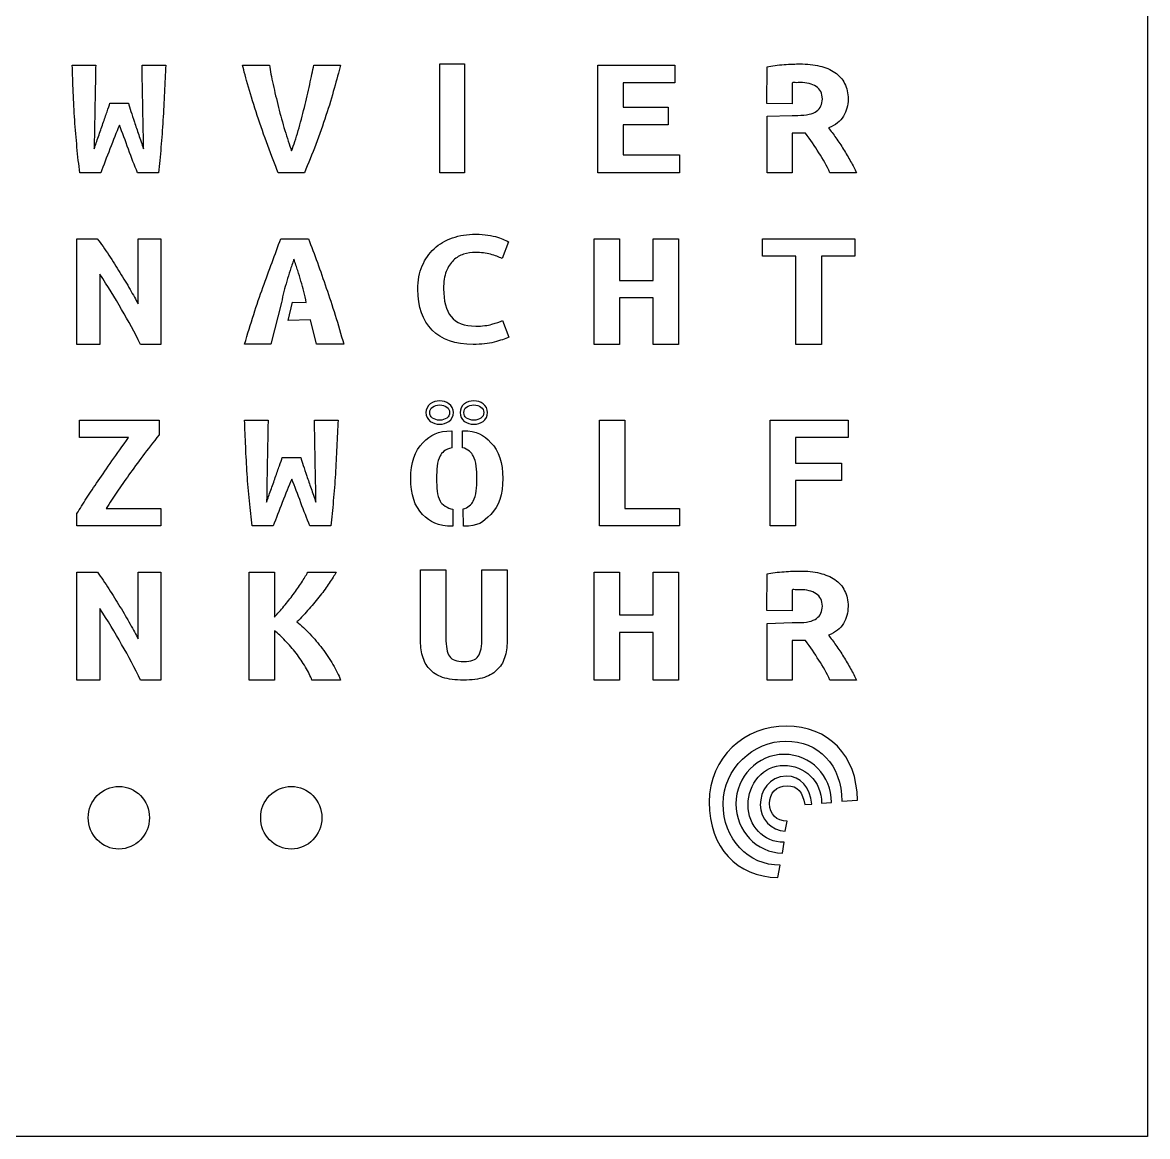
# Model space of a CAD drawing. Extents: x 32 to 171, y 23 to 158.
# Drawn here: x 105.2 to 170.6, y 22.9 to 87.6 of the extents above; entities that cross this region are included whole.
import ezdxf

# ---------------------------------------------------------------- set-up
doc = ezdxf.new("R2010")
doc.units = 0
doc.layers.add('Ebene_1', color=7, linetype='CONTINUOUS')

msp = doc.modelspace()

# ---------------------------------------------------------------- linework, layer by layer
at = {"layer": 'Ebene_1', "color": 7}
for p, q in [((170.553001, 158.33572), (170.553001, 22.93904)), ((108.092041, 85.163804), (109.454643, 85.163804)), ((112.15594, 85.163804), (113.518542, 85.163804)), ((117.989375, 85.163804), (119.543219, 85.163804)), ((122.12499, 85.163804), (123.666881, 85.163804)), ((129.445388, 85.249106), (130.869575, 85.249106)), ((129.445388, 78.912821), (129.445388, 85.249106)), ((130.869575, 85.249106), (130.869575, 78.912821)), ((138.620727, 78.916291), (138.620727, 85.163804)), ((138.620727, 85.163804), (143.102969, 85.163804)), ((143.102969, 85.163804), (143.102969, 84.134327)), ((148.436055, 82.943399), (148.450025, 85.072953)), ((143.102969, 84.134327), (140.090902, 84.134327)), ((140.090902, 84.134327), (140.090902, 82.731412)), ((149.920199, 84.124093), (149.920199, 82.920942)), ((110.279375, 82.953456), (111.355113, 82.953456)), ((140.090902, 82.731412), (142.708531, 82.731412)), ((142.708531, 82.731412), (142.708531, 81.701935)), ((149.920199, 82.920942), (148.436055, 82.943399)), ((142.708531, 81.701935), (140.090902, 81.701935)), ((140.090902, 81.701935), (140.090902, 79.945768)), ((148.450025, 82.194353), (149.9202, 82.246937)), ((148.450025, 78.916276), (148.450025, 82.194353)), ((149.920199, 82.246811), (150.242921, 82.246811)), ((150.68517, 81.21746), (149.9202, 81.21746)), ((149.9202, 81.21746), (149.9202, 78.916276)), ((140.090902, 79.945768), (143.365927, 79.945768)), ((143.365927, 79.945768), (143.365927, 78.916291)), ((109.753459, 78.916291), (108.534289, 78.916291)), ((113.100199, 78.916291), (111.881029, 78.916291)), ((121.575168, 78.916291), (120.057182, 78.916291)), ((130.869575, 78.912821), (129.445388, 78.912821)), ((143.365927, 78.916291), (138.620727, 78.916291)), ((149.9202, 78.916276), (148.450025, 78.916276)), ((153.649425, 78.916276), (152.107534, 78.916276)), ((108.363603, 68.945098), (108.363603, 75.078698)), ((108.363603, 75.078698), (109.54692, 75.078698)), ((111.913554, 71.303413), (111.913554, 75.078698)), ((111.913554, 75.078698), (113.240303, 75.078698)), ((113.240303, 75.078698), (113.240303, 68.945098)), ((120.20635, 75.08227), (121.80801, 75.08227)), ((133.44146, 74.900339), (133.058974, 73.929269)), ((138.402361, 68.945098), (138.402361, 75.078698)), ((138.402361, 75.078698), (139.872542, 75.078698)), ((139.872542, 75.078698), (139.872542, 72.66093)), ((141.832784, 72.66093), (141.832784, 75.078698)), ((141.832784, 75.078698), (143.302965, 75.078698)), ((143.302965, 75.078698), (143.302965, 68.945098)), ((148.180207, 74.067991), (148.180207, 75.078698)), ((148.180207, 75.078698), (153.558919, 75.078698)), ((153.558919, 75.078698), (153.558919, 74.067991)), ((150.128496, 74.067991), (148.180207, 74.067991)), ((150.128496, 68.945098), (150.128496, 74.067991)), ((153.558919, 74.067991), (151.61063, 74.067991)), ((151.61063, 74.067991), (151.61063, 68.945098)), ((109.690352, 73.01765), (109.690352, 68.945098)), ((139.872542, 72.66093), (141.832784, 72.66093)), ((120.24219, 71.37637), (119.63262, 68.94868)), ((120.63776, 70.34114), (120.88473, 71.40087)), ((120.88473, 71.40087), (121.68848, 71.37637)), ((141.832784, 71.650224), (139.872542, 71.650224)), ((139.872542, 71.650224), (139.872542, 68.945098)), ((141.832784, 68.945098), (141.832784, 71.650224)), ((121.93949, 70.36564), (120.63776, 70.34114)), ((122.28612, 68.94868), (121.93949, 70.36564)), ((133.08288, 70.332344), (133.453413, 69.371182)), ((109.690352, 68.945098), (108.363603, 68.945098)), ((113.240303, 68.945098), (112.056986, 68.945098)), ((119.63262, 68.94868), (118.10267, 68.94868)), ((123.86386, 68.94868), (122.28612, 68.94868)), ((131.385597, 68.9451), (131.385597, 68.9451)), ((139.872542, 68.945098), (138.402361, 68.945098)), ((143.302965, 68.945098), (141.832784, 68.945098)), ((151.61063, 68.945098), (150.128496, 68.945098)), ((128.886249, 65.491306), (128.885051, 65.490099)), ((128.887447, 65.491306), (128.886249, 65.491306)), ((129.436447, 65.661149), (129.437148, 65.661083)), ((129.437148, 65.428537), (129.437148, 65.428537)), ((130.866938, 65.491306), (130.86574, 65.490099)), ((130.868135, 65.491306), (130.866938, 65.491306)), ((131.417303, 65.660799), (131.417842, 65.661083)), ((131.418058, 65.428187), (131.417842, 65.428537)), ((131.831581, 65.300956), (131.832778, 65.299749)), ((131.832778, 65.299749), (131.833976, 65.298543)), ((108.51904, 63.534882), (108.51904, 64.546038)), ((108.51904, 64.546038), (113.132781, 64.546038)), ((113.132781, 64.546038), (113.132781, 63.693495)), ((118.105663, 64.546038), (119.46827, 64.546038)), ((122.16958, 64.546038), (123.532188, 64.546038)), ((128.885051, 64.4735), (128.886848, 64.471691)), ((128.886848, 64.471691), (128.888644, 64.469278)), ((129.973375, 64.469278), (129.975172, 64.470485)), ((129.975172, 64.470485), (129.976369, 64.471691)), ((130.86574, 64.4735), (130.867537, 64.471691)), ((130.867537, 64.471691), (130.870531, 64.469278)), ((138.713192, 58.409711), (138.713192, 64.546038)), ((138.713192, 64.546038), (140.195327, 64.546038)), ((140.195327, 64.546038), (140.195327, 59.420867)), ((148.634481, 58.409711), (148.634481, 64.546038)), ((148.634481, 64.546038), (153.164553, 64.546038)), ((153.164553, 64.546038), (153.164553, 63.534882)), ((111.363782, 63.534882), (108.51904, 63.534882)), ((130.149693, 63.922985), (130.142565, 62.929832)), ((130.760947, 62.944903), (130.763743, 63.930521)), ((153.164553, 63.534882), (150.104663, 63.534882)), ((150.104663, 63.534882), (150.104663, 62.047889)), ((120.293007, 62.375027), (121.368749, 62.375027)), ((150.104663, 62.047889), (152.782067, 62.047889)), ((152.782067, 62.047889), (152.782067, 61.036733)), ((152.782067, 61.036733), (150.104663, 61.036733)), ((150.104663, 61.036733), (150.104663, 58.409711)), ((108.363655, 58.409711), (108.363655, 59.113555)), ((110.060938, 59.420867), (113.240356, 59.420867)), ((113.240356, 59.420867), (113.240356, 58.409711)), ((130.192084, 59.379565), (130.191391, 58.386411)), ((130.825248, 58.378875), (130.808385, 59.402191)), ((140.195327, 59.420867), (143.362792, 59.420867)), ((143.362792, 59.420867), (143.362792, 58.409711)), ((113.240356, 58.409711), (108.363655, 58.409711)), ((119.767088, 58.409711), (118.547913, 58.409711)), ((123.113843, 58.409711), (121.894668, 58.409711)), ((143.362792, 58.409711), (138.713192, 58.409711)), ((150.104663, 58.409711), (148.634481, 58.409711)), ((108.366902, 49.443371), (108.366902, 55.710017)), ((108.366902, 55.710017), (109.550207, 55.710017)), ((111.916817, 51.852841), (111.916817, 55.710017)), ((111.916817, 55.710017), (113.243554, 55.710017)), ((113.243554, 55.710017), (113.243554, 49.443371)), ((118.371739, 49.443371), (118.371739, 55.710017)), ((118.371739, 55.710017), (119.841906, 55.710017)), ((119.841906, 55.710017), (119.841906, 53.108195)), ((121.766271, 55.710017), (123.42768, 55.710017)), ((128.316844, 51.842715), (128.316844, 55.841625)), ((128.316844, 55.841625), (129.798963, 55.841625)), ((129.798963, 55.841625), (129.798963, 51.923706)), ((131.890664, 51.93383), (131.890664, 55.841625)), ((131.890664, 55.841625), (133.360832, 55.841625)), ((133.360832, 55.841625), (133.360832, 51.842715)), ((138.405349, 49.443371), (138.405349, 55.710017)), ((138.405349, 55.710017), (139.875516, 55.710017)), ((139.875516, 55.710017), (139.875516, 53.239804)), ((141.835739, 53.239804), (141.835739, 55.710017)), ((141.835739, 55.710017), (143.305906, 55.710017)), ((143.305906, 55.710017), (143.305906, 49.443371)), ((148.435775, 53.482823), (148.449744, 55.618899)), ((149.91991, 54.667133), (149.91991, 53.460298)), ((109.693638, 53.604262), (109.693638, 49.443371)), ((139.875516, 53.239804), (141.835739, 53.239804)), ((149.91991, 53.460298), (148.435775, 53.482823)), ((119.841906, 52.308413), (119.841906, 49.443371)), ((148.449744, 52.731484), (149.919911, 52.784229)), ((148.449744, 49.443368), (148.449744, 52.731484)), ((149.91991, 52.784102), (150.24263, 52.784102)), ((141.835739, 52.207174), (139.875516, 52.207174)), ((139.875516, 52.207174), (139.875516, 49.443371)), ((141.835739, 49.443371), (141.835739, 52.207174)), ((150.684876, 51.751599), (149.919911, 51.751599)), ((149.919911, 51.751599), (149.919911, 49.443368)), ((109.693638, 49.443371), (108.366902, 49.443371)), ((113.243554, 49.443371), (112.060248, 49.443371)), ((119.841906, 49.443371), (118.371739, 49.443371)), ((123.678684, 49.443371), (122.017275, 49.443371)), ((130.814932, 49.443369), (130.814932, 49.443369)), ((139.875516, 49.443371), (138.405349, 49.443371)), ((143.305906, 49.443371), (141.835739, 49.443371)), ((149.919911, 49.443368), (148.449744, 49.443368)), ((153.649116, 49.443368), (152.107233, 49.443368)), ((152.79271, 42.413345), (153.699044, 42.478545)), ((150.638923, 42.220282), (151.045323, 42.240017)), ((151.621201, 42.303992), (152.200775, 42.343067)), ((112.57749, 41.45289), (112.57749, 41.45289)), ((122.59208, 41.45289), (122.59208, 41.45289)), ((149.506108, 40.679397), (149.626742, 41.261326)), ((149.347459, 39.398181), (149.44104, 40.03202)), ((149.075634, 37.976836), (149.221979, 38.70449)), ((170.553001, 22.93904), (32.058971, 22.93904))]:
    msp.add_line(p, q, dxfattribs=at)
for points in [[(108.151805, 83.58931), (108.127899, 84.134327), (108.107978, 84.659159), (108.092041, 85.163804)], [(109.454643, 85.163804), (109.446674, 84.766816), (109.438706, 84.356371), (109.430737, 83.932469)], [(112.167893, 83.922376), (112.159924, 84.353007), (112.15594, 84.766816), (112.15594, 85.163804)], [(113.518542, 85.163804), (113.494636, 84.65243), (113.470731, 84.124234), (113.446826, 83.579217)], [(118.324049, 83.892097), (118.172649, 84.4102), (118.061091, 84.834102), (117.989375, 85.163804)], [(119.543219, 85.163804), (119.591029, 84.840831), (119.662745, 84.464029), (119.758366, 84.033398)], [(121.885937, 84.033398), (121.981558, 84.464029), (122.061242, 84.840831), (122.12499, 85.163804)], [(123.666881, 85.163804), (123.57126, 84.760088), (123.451733, 84.309271), (123.308301, 83.811354)], [(148.450025, 85.072953), (148.593457, 85.099876), (148.748841, 85.123418), (148.916178, 85.143604)], [(148.916178, 85.143604), (149.091484, 85.170602), (149.266789, 85.187255), (149.442095, 85.194068)], [(149.442095, 85.194068), (149.6174, 85.207441), (149.784737, 85.217534), (149.944106, 85.224347)], [(149.944106, 85.224347), (150.103474, 85.23116), (150.242922, 85.23444), (150.362448, 85.23444)], [(150.362448, 85.23444), (150.784775, 85.23444), (151.167259, 85.194068), (151.509902, 85.113325)], [(151.509902, 85.113325), (151.852545, 85.032582), (152.147376, 84.908111), (152.394398, 84.739887)], [(152.394398, 84.739887), (152.641419, 84.571663), (152.828677, 84.356356), (152.956172, 84.093941)], [(109.430737, 83.932469), (109.422769, 83.508566), (109.414801, 83.084664), (109.406832, 82.660762)], [(112.191798, 82.660762), (112.18383, 83.077935), (112.175861, 83.498473), (112.167893, 83.922376)], [(118.838013, 82.236859), (118.64677, 82.822248), (118.475449, 83.373994), (118.324049, 83.892097)], [(119.758366, 84.033398), (119.853987, 83.609496), (119.957577, 83.168772), (120.069135, 82.711226)], [(121.575168, 82.701133), (121.686726, 83.158679), (121.790316, 83.602767), (121.885937, 84.033398)], [(123.308301, 83.811354), (123.172838, 83.313437), (123.01347, 82.788605), (122.830196, 82.236859)], [(150.159252, 84.144279), (150.079568, 84.144279), (149.920199, 84.19656), (149.920199, 84.124093)], [(150.362447, 84.154372), (150.306668, 84.154372), (150.238937, 84.151092), (150.159252, 84.144279)], [(151.306706, 83.922235), (151.067653, 84.076984), (150.7529, 84.154372), (150.362447, 84.154372)], [(151.665285, 83.195545), (151.665285, 83.525255), (151.545759, 83.767485), (151.306706, 83.922235)], [(152.956172, 84.093941), (153.091635, 83.838262), (153.159367, 83.535474), (153.159367, 83.185578)], [(108.235473, 81.974443), (108.203599, 82.512732), (108.17571, 83.051021), (108.151805, 83.58931)], [(113.446826, 83.579217), (113.422921, 83.040928), (113.395031, 82.502639), (113.363157, 81.964351)], [(151.330611, 82.489041), (151.553728, 82.657265), (151.665285, 82.892758), (151.665285, 83.195545)], [(153.159367, 83.185578), (153.159367, 82.822233), (153.071714, 82.492523), (152.896409, 82.196473)], [(109.406832, 82.660762), (109.398864, 82.243588), (109.390895, 81.833143), (109.382927, 81.429426)], [(109.872985, 81.772585), (109.960638, 82.021544), (110.040322, 82.250316), (110.112038, 82.458903)], [(110.112038, 82.458903), (110.183754, 82.66749), (110.239533, 82.832341), (110.279375, 82.953456)], [(111.355113, 82.953456), (111.386987, 82.825613), (111.434797, 82.66749), (111.498545, 82.479089)], [(111.498545, 82.479089), (111.562292, 82.290688), (111.630024, 82.082101), (111.70174, 81.853328)], [(112.215703, 81.429426), (112.207735, 81.833143), (112.199767, 82.243588), (112.191798, 82.660762)], [(120.069135, 82.711226), (120.188661, 82.260409), (120.312172, 81.812957), (120.439667, 81.368869)], [(121.216589, 81.358776), (121.344084, 81.802864), (121.46361, 82.250316), (121.575168, 82.701133)], [(150.242921, 82.246811), (150.744932, 82.246811), (151.107495, 82.327554), (151.330611, 82.489041)], [(108.366952, 80.389856), (108.319142, 80.914687), (108.275315, 81.442883), (108.235473, 81.974443)], [(109.610027, 81.015617), (109.705648, 81.271304), (109.793301, 81.523627), (109.872985, 81.772585)], [(111.70174, 81.853328), (111.781424, 81.624556), (111.865093, 81.378962), (111.952745, 81.116546)], [(113.363157, 81.964351), (113.331284, 81.43279), (113.291441, 80.907959), (113.243631, 80.389856)], [(119.447597, 80.490785), (119.23245, 81.076174), (119.029255, 81.658199), (118.838013, 82.236859)], [(122.830196, 82.236859), (122.65489, 81.691842), (122.459664, 81.133367), (122.244516, 80.561436)], [(152.896409, 82.196473), (152.721103, 81.900422), (152.430256, 81.674997), (152.023866, 81.520247)], [(109.382927, 81.429426), (109.374958, 81.032438), (109.370974, 80.659), (109.370974, 80.309113)], [(110.829197, 81.681749), (110.653891, 81.257847), (110.470617, 80.796937), (110.279375, 80.29902)], [(111.355113, 80.278834), (111.179808, 80.770022), (111.004502, 81.237661), (110.829197, 81.681749)], [(111.952745, 81.116546), (112.048366, 80.85413), (112.140003, 80.584986), (112.227656, 80.309113)], [(112.227656, 80.309113), (112.227656, 80.659), (112.223672, 81.032438), (112.215703, 81.429426)], [(120.439667, 81.368869), (120.57513, 80.931509), (120.706609, 80.537885), (120.834104, 80.187998)], [(120.834104, 80.187998), (120.961599, 80.531157), (121.089094, 80.921416), (121.216589, 81.358776)], [(151.462091, 80.076961), (151.223038, 80.453755), (150.964064, 80.833929), (150.68517, 81.21746)], [(152.023866, 81.520247), (152.159329, 81.345312), (152.302761, 81.150166), (152.454161, 80.934858)], [(108.534289, 78.916291), (108.470542, 79.380565), (108.414763, 79.871753), (108.366952, 80.389856)], [(109.370974, 80.309113), (109.44269, 80.524428), (109.522374, 80.759929), (109.610027, 81.015617)], [(113.243631, 80.389856), (113.203789, 79.871753), (113.155978, 79.380565), (113.100199, 78.916291)], [(120.057182, 78.916291), (119.86594, 79.380565), (119.662745, 79.905396), (119.447597, 80.490785)], [(122.244516, 80.561436), (122.029369, 79.996232), (121.806253, 79.447851), (121.575168, 78.916291)], [(152.454161, 80.934858), (152.605561, 80.726263), (152.752977, 80.504219), (152.896409, 80.268726)], [(110.279375, 80.29902), (110.088133, 79.801103), (109.912827, 79.340193), (109.753459, 78.916291)], [(111.881029, 78.916291), (111.705724, 79.340193), (111.530419, 79.794374), (111.355113, 80.278834)], [(152.107534, 78.916276), (151.92426, 79.319992), (151.709113, 79.706879), (151.462091, 80.076961)], [(152.896409, 80.268726), (153.03984, 80.039945), (153.175304, 79.807808), (153.302799, 79.572315)], [(153.302799, 79.572315), (153.438262, 79.343534), (153.553804, 79.124871), (153.649425, 78.916276)], [(130.178375, 75.128244), (130.592735, 75.273574), (131.042953, 75.346239), (131.529029, 75.346239)], [(131.529029, 75.346239), (131.791989, 75.346239), (132.027058, 75.326421), (132.234238, 75.286786)], [(132.234238, 75.286786), (132.449387, 75.253756), (132.636646, 75.214121), (132.796015, 75.167879)], [(132.796015, 75.167879), (132.955384, 75.121638), (133.086864, 75.072093), (133.190454, 75.019246)], [(109.54692, 75.078698), (109.770037, 74.788037), (109.993154, 74.470953), (110.216271, 74.127445)], [(119.16647, 72.24833), (119.52506, 73.24583), (119.87167, 74.19047), (120.20635, 75.08227)], [(121.80801, 75.08227), (122.15861, 74.18386), (122.50526, 73.22932), (122.84789, 72.21861)], [(128.421329, 73.503187), (128.588666, 73.899542), (128.819752, 74.233141), (129.114585, 74.503984)], [(129.114585, 74.503984), (129.417387, 74.781433), (129.771983, 74.989519), (130.178375, 75.128244)], [(133.190454, 75.019246), (133.302012, 74.966398), (133.385681, 74.926763), (133.44146, 74.900339)], [(110.216271, 74.127445), (110.439388, 73.790543), (110.654536, 73.453641), (110.861716, 73.116739)], [(120.97132, 73.89322), (120.89162, 73.66203), (120.81594, 73.44072), (120.74422, 73.22934)], [(121.18648, 73.22934), (121.12268, 73.44072), (121.05101, 73.66203), (120.97132, 73.89322)], [(130.82382, 74.176991), (130.608672, 74.110931), (130.413444, 73.995328), (130.238138, 73.83018)], [(131.505124, 74.285988), (131.274038, 74.285988), (131.046937, 74.249656), (130.82382, 74.176991)], [(132.389623, 74.176991), (132.134632, 74.249656), (131.839799, 74.285988), (131.505124, 74.285988)], [(133.058974, 73.929269), (132.8757, 74.028357), (132.652583, 74.110931), (132.389623, 74.176991)], [(120.74422, 73.22934), (120.68042, 73.02454), (120.61673, 72.81977), (120.55297, 72.61498)], [(121.37771, 72.61498), (121.32191, 72.81977), (121.25818, 73.02454), (121.18648, 73.22934)], [(128.170322, 72.145669), (128.170322, 72.654325), (128.253991, 73.106831), (128.421329, 73.503187)], [(130.238138, 73.83018), (130.070801, 73.671638), (129.931352, 73.456945), (129.819794, 73.186102)], [(110.957338, 70.97642), (110.566883, 71.65683), (110.144555, 72.33724), (109.690352, 73.01765)], [(110.861716, 73.116739), (111.076865, 72.779836), (111.272092, 72.452843), (111.447399, 72.135759)], [(120.55297, 72.61498), (120.49717, 72.4168), (120.44141, 72.21533), (120.38563, 72.01055)], [(121.54504, 72.01055), (121.49714, 72.21533), (121.44146, 72.4168), (121.37771, 72.61498)], [(129.819794, 73.186102), (129.716204, 72.915259), (129.664409, 72.578357), (129.664409, 72.175396)], [(111.447399, 72.135759), (111.630673, 71.818675), (111.786058, 71.541226), (111.913554, 71.303413)], [(118.10267, 68.94868), (118.45328, 70.15757), (118.80789, 71.25744), (119.16647, 72.24833)], [(120.38563, 72.01055), (120.33783, 71.80577), (120.29003, 71.59436), (120.24219, 71.37637)], [(121.68848, 71.37637), (121.64068, 71.59436), (121.59288, 71.80577), (121.54504, 72.01055)], [(122.84789, 72.21861), (123.19849, 71.21452), (123.53717, 70.12452), (123.86386, 68.94868)], [(128.995058, 69.777446), (128.445234, 70.332344), (128.170322, 71.121751), (128.170322, 72.145669)], [(129.664409, 72.175396), (129.664409, 71.475168), (129.807841, 70.936785), (130.094706, 70.560248)], [(112.056986, 68.945098), (111.72231, 69.625508), (111.355761, 70.302615), (110.957338, 70.97642)], [(130.094706, 70.560248), (130.389539, 70.190316), (130.867647, 70.00535), (131.529029, 70.00535)], [(131.529029, 70.00535), (131.911516, 70.00535), (132.22627, 70.041683), (132.473292, 70.114348)], [(132.473292, 70.114348), (132.728283, 70.187013), (132.931479, 70.259678), (133.08288, 70.332344)], [(131.385597, 68.9451), (130.341728, 68.9451), (129.544882, 69.222548), (128.995058, 69.777446)], [(133.453413, 69.371182), (133.246233, 69.265487), (132.963353, 69.166398), (132.604772, 69.073915)], [(132.604772, 69.073915), (132.254159, 68.988038), (131.847768, 68.9451), (131.385597, 68.9451)], [(128.885051, 65.490099), (128.727082, 65.371939), (128.638564, 65.189002), (128.638564, 64.9818)], [(129.437148, 65.661083), (129.23259, 65.661083), (129.045727, 65.604086), (128.887447, 65.491306)], [(129.012649, 65.299918), (129.132718, 65.384918), (129.270849, 65.428537), (129.437148, 65.428537)], [(129.976369, 65.491372), (129.818765, 65.60364), (129.63507, 65.661149), (129.436447, 65.661149)], [(129.437148, 65.428537), (129.596931, 65.428537), (129.731696, 65.385172), (129.85285, 65.298893)], [(130.233611, 64.982047), (130.233611, 65.190775), (130.14095, 65.374134), (129.976369, 65.491372)], [(130.86574, 65.490099), (130.707783, 65.371939), (130.620241, 65.189002), (130.620241, 64.9818)], [(131.417842, 65.661083), (131.213273, 65.661083), (131.02641, 65.604086), (130.868135, 65.491306)], [(130.993553, 65.298543), (131.113856, 65.384008), (131.251298, 65.428187), (131.418058, 65.428187)], [(131.957226, 65.491022), (131.804951, 65.604297), (131.621089, 65.660799), (131.417303, 65.660799)], [(131.417842, 65.428537), (131.58495, 65.428537), (131.718709, 65.385413), (131.831581, 65.300956)], [(132.215444, 64.981697), (132.215444, 65.190425), (132.1218, 65.373785), (131.957226, 65.491022)], [(128.638564, 64.9818), (128.638564, 64.774604), (128.727082, 64.591667), (128.885051, 64.4735)], [(128.861039, 64.981981), (128.861039, 65.127246), (128.90601, 65.219719), (129.012649, 65.299918)], [(129.012649, 64.665063), (128.906627, 64.745123), (128.861039, 64.837089), (128.861039, 64.981981)], [(129.85285, 65.298893), (129.967034, 65.217554), (130.013263, 65.126275), (130.013263, 64.981981)], [(130.013263, 64.981981), (130.013263, 64.838603), (129.966435, 64.747047), (129.853826, 64.666094)], [(129.976369, 64.471691), (130.14095, 64.588929), (130.233611, 64.773314), (130.233611, 64.982047)], [(130.620241, 64.9818), (130.620241, 64.774604), (130.707783, 64.591667), (130.86574, 64.4735)], [(130.841949, 64.981631), (130.841949, 65.126523), (130.887519, 65.218483), (130.993553, 65.298543)], [(130.993553, 64.664713), (130.887531, 64.744773), (130.841949, 64.836739), (130.841949, 64.981631)], [(131.833976, 65.298543), (131.948153, 65.217204), (131.995365, 65.125925), (131.995365, 64.981631)], [(131.995365, 64.981631), (131.995365, 64.837891), (131.948177, 64.745823), (131.834952, 64.664713)], [(131.957226, 64.471341), (132.1218, 64.588579), (132.215444, 64.772964), (132.215444, 64.981697)], [(118.165426, 62.999565), (118.141521, 63.534882), (118.1216, 64.050373), (118.105663, 64.546038)], [(119.46827, 64.546038), (119.460302, 64.156115), (119.452334, 63.752975), (119.444365, 63.336617)], [(122.181533, 63.326703), (122.173564, 63.74967), (122.16958, 64.156115), (122.16958, 64.546038)], [(123.532188, 64.546038), (123.508282, 64.043765), (123.484377, 63.524969), (123.460471, 62.989651)], [(128.888644, 64.469278), (129.046823, 64.362861), (129.232871, 64.310822), (129.436387, 64.310822)], [(129.437148, 64.543651), (129.270525, 64.543651), (129.132479, 64.585388), (129.012649, 64.665063)], [(129.436387, 64.310822), (129.633933, 64.310822), (129.815867, 64.363295), (129.973375, 64.469278)], [(129.853826, 64.666094), (129.732774, 64.584869), (129.597662, 64.543651), (129.437148, 64.543651)], [(130.870531, 64.469278), (131.02871, 64.362855), (131.213776, 64.310822), (131.417303, 64.310822)], [(131.418058, 64.543301), (131.25143, 64.543301), (131.113377, 64.585038), (130.993553, 64.664713)], [(131.417303, 64.310822), (131.620825, 64.310822), (131.804652, 64.363536), (131.957226, 64.471341)], [(131.833754, 64.664713), (131.720996, 64.585292), (131.585842, 64.543301), (131.418058, 64.543301)], [(131.834952, 64.664713), (131.834712, 64.664538), (131.834455, 64.664888), (131.833754, 64.664713)], [(110.395614, 62.176762), (110.690447, 62.59312), (111.01317, 63.045827), (111.363782, 63.534882)], [(113.132781, 63.693495), (112.790137, 63.25731), (112.475383, 62.847561), (112.188518, 62.464247)], [(128.461363, 63.231455), (128.932796, 63.702535), (129.310701, 63.922985), (130.149693, 63.922985)], [(130.763743, 63.930521), (131.634697, 63.930521), (131.961169, 63.702535), (132.416622, 63.231455)], [(118.249095, 61.413438), (118.217221, 61.942147), (118.189332, 62.470856), (118.165426, 62.999565)], [(119.444365, 63.336617), (119.436397, 62.920258), (119.428428, 62.5039), (119.42046, 62.087542)], [(122.205438, 62.087542), (122.19747, 62.497291), (122.189501, 62.910345), (122.181533, 63.326703)], [(123.460471, 62.989651), (123.436566, 62.460943), (123.408676, 61.932234), (123.376803, 61.403525)], [(127.754212, 61.154698), (127.754212, 62.073881), (127.989929, 62.766114), (128.461363, 63.231455)], [(130.142565, 62.929832), (129.753054, 62.854768), (129.544063, 62.636855), (129.456169, 62.46451)], [(131.385838, 62.473138), (131.305934, 62.639725), (131.071227, 62.869859), (130.760947, 62.944903)], [(132.416622, 63.231455), (132.872075, 62.766114), (133.099802, 62.073881), (133.099802, 61.154698)], [(109.594783, 61.016907), (109.841805, 61.373785), (110.108749, 61.760403), (110.395614, 62.176762)], [(112.188518, 62.464247), (111.901653, 62.080933), (111.63471, 61.714141), (111.387687, 61.363872)], [(119.42046, 62.087542), (119.412491, 61.677793), (119.404523, 61.274652), (119.396554, 60.878121)], [(120.125669, 61.889276), (120.197385, 62.094151), (120.253164, 62.256068), (120.293007, 62.375027)], [(121.368749, 62.375027), (121.400623, 62.249459), (121.448434, 62.094151), (121.512182, 61.909103)], [(122.229344, 60.878121), (122.221375, 61.274652), (122.213407, 61.677793), (122.205438, 62.087542)], [(129.456169, 62.46451), (129.376265, 62.297923), (129.320332, 62.102599), (129.288371, 61.878538)], [(131.553637, 61.878538), (131.529667, 62.108339), (131.473733, 62.306532), (131.385838, 62.473138)], [(119.886615, 61.215172), (119.974268, 61.4597), (120.053953, 61.684402), (120.125669, 61.889276)], [(121.512182, 61.909103), (121.575929, 61.724055), (121.643661, 61.51918), (121.715378, 61.294479)], [(129.288371, 61.878538), (129.2644, 61.654497), (129.252414, 61.413217), (129.252414, 61.154698)], [(131.601579, 61.154698), (131.601579, 61.413217), (131.5856, 61.654497), (131.553637, 61.878538)], [(108.925432, 60.005751), (109.124643, 60.322976), (109.34776, 60.660028), (109.594783, 61.016907)], [(111.387687, 61.363872), (111.140665, 61.020211), (110.905595, 60.686464), (110.682478, 60.36263)], [(118.380575, 59.857052), (118.332764, 60.372543), (118.288938, 60.891338), (118.249095, 61.413438)], [(119.396554, 60.878121), (119.388586, 60.488198), (119.384602, 60.121406), (119.384602, 59.777745)], [(119.623656, 60.471676), (119.719277, 60.722812), (119.80693, 60.970645), (119.886615, 61.215172)], [(120.842831, 61.125953), (120.667524, 60.709595), (120.48425, 60.256888), (120.293007, 59.767832)], [(121.368749, 59.748006), (121.193443, 60.230452), (121.018137, 60.689768), (120.842831, 61.125953)], [(121.715378, 61.294479), (121.795062, 61.069778), (121.878731, 60.828554), (121.966384, 60.570809)], [(122.241296, 59.777745), (122.241296, 60.121406), (122.237312, 60.488198), (122.229344, 60.878121)], [(123.376803, 61.403525), (123.344929, 60.881425), (123.305086, 60.365934), (123.257276, 59.857052)], [(128.437391, 59.069332), (127.981938, 59.540412), (127.754212, 60.235516), (127.754212, 61.154698)], [(129.252414, 61.154698), (129.252414, 60.89618), (129.2644, 60.65203), (129.288371, 60.42223)], [(131.553637, 60.430839), (131.585598, 60.6549), (131.601579, 60.89618), (131.601579, 61.154698)], [(133.099802, 61.154698), (133.099802, 60.235516), (132.86808, 59.540412), (132.404636, 59.069332)], [(110.682478, 60.36263), (110.46733, 60.045404), (110.26015, 59.731483), (110.060938, 59.420867)], [(119.384602, 59.777745), (119.456318, 59.989229), (119.536002, 60.220539), (119.623656, 60.471676)], [(121.966384, 60.570809), (122.062006, 60.313063), (122.153643, 60.048709), (122.241296, 59.777745)], [(129.288371, 60.42223), (129.320332, 60.198188), (129.376265, 60.002845), (129.456169, 59.836258)], [(131.385838, 59.836258), (131.473733, 60.008604), (131.529665, 60.206798), (131.553637, 60.430839)], [(108.363655, 59.113555), (108.538961, 59.397736), (108.72622, 59.695135), (108.925432, 60.005751)], [(118.547913, 58.409711), (118.484165, 58.865723), (118.428386, 59.34817), (118.380575, 59.857052)], [(120.293007, 59.767832), (120.101763, 59.278776), (119.926457, 58.82607), (119.767088, 58.409711)], [(121.894668, 58.409711), (121.719362, 58.82607), (121.544056, 59.272168), (121.368749, 59.748006)], [(123.257276, 59.857052), (123.217433, 59.34817), (123.169622, 58.865723), (123.113843, 58.409711)], [(129.456169, 59.836258), (129.544063, 59.669671), (129.92142, 59.401858), (130.192084, 59.379565)], [(130.808385, 59.402191), (131.047424, 59.424466), (131.305934, 59.669671), (131.385838, 59.836258)], [(130.191391, 58.386411), (129.320437, 58.386411), (128.900835, 58.603991), (128.437391, 59.069332)], [(132.404636, 59.069332), (131.941193, 58.603991), (131.672231, 58.378875), (130.825248, 58.378875)], [(109.550207, 55.710017), (109.773322, 55.413052), (109.996436, 55.089089), (110.219551, 54.73813)], [(121.407694, 55.102588), (121.551125, 55.325312), (121.670651, 55.527788), (121.766271, 55.710017)], [(123.42768, 55.710017), (123.316122, 55.527788), (123.18066, 55.318563), (123.021292, 55.08234)], [(148.449744, 55.618899), (148.593175, 55.645904), (148.748559, 55.669518), (148.915895, 55.689766)], [(148.915895, 55.689766), (149.091199, 55.716847), (149.266504, 55.733551), (149.441808, 55.740385)], [(149.441808, 55.740385), (149.617113, 55.753799), (149.784449, 55.763923), (149.943816, 55.770757)], [(149.943816, 55.770757), (150.103184, 55.77759), (150.242631, 55.78088), (150.362157, 55.78088)], [(150.362157, 55.78088), (150.784481, 55.78088), (151.166963, 55.740385), (151.509604, 55.659394)], [(151.509604, 55.659394), (151.852245, 55.578404), (152.147075, 55.453552), (152.394095, 55.284813)], [(120.929591, 54.424292), (121.104895, 54.653765), (121.264263, 54.879864), (121.407694, 55.102588)], [(123.021292, 55.08234), (122.869893, 54.852867), (122.694588, 54.609895), (122.495379, 54.353425)], [(152.394095, 55.284813), (152.641115, 55.116074), (152.828372, 54.900108), (152.955866, 54.636888)], [(110.219551, 54.73813), (110.442666, 54.39392), (110.657812, 54.04971), (110.86499, 53.7055)], [(120.391725, 53.735872), (120.582966, 53.965345), (120.762255, 54.194818), (120.929591, 54.424292)], [(122.495379, 54.353425), (122.296169, 54.103704), (122.081022, 53.847234), (121.849939, 53.584014)], [(150.158962, 54.687381), (150.079278, 54.687381), (149.91991, 54.739822), (149.91991, 54.667133)], [(150.362156, 54.697505), (150.306377, 54.697505), (150.238646, 54.694215), (150.158962, 54.687381)], [(151.306409, 54.464657), (151.067358, 54.61988), (150.752607, 54.697505), (150.362156, 54.697505)], [(151.664987, 53.735742), (151.664987, 54.066462), (151.545461, 54.309433), (151.306409, 54.464657)], [(152.955866, 54.636888), (153.091328, 54.380427), (153.15906, 54.076712), (153.15906, 53.725744)], [(110.960611, 51.518755), (110.57016, 52.213924), (110.147836, 52.909093), (109.693638, 53.604262)], [(110.86499, 53.7055), (111.080137, 53.36129), (111.275362, 53.027204), (111.450667, 52.703242)], [(119.841906, 53.108195), (120.017211, 53.297173), (120.200484, 53.506398), (120.391725, 53.735872)], [(151.330315, 53.027074), (151.553429, 53.195813), (151.664987, 53.432027), (151.664987, 53.735742)], [(153.15906, 53.725744), (153.15906, 53.361287), (153.071408, 53.030567), (152.896103, 52.73361)], [(121.849939, 53.584014), (121.626825, 53.320795), (121.391757, 53.067699), (121.144737, 52.824728)], [(150.24263, 52.784102), (150.744638, 52.784102), (151.1072, 52.865093), (151.330315, 53.027074)], [(111.450667, 52.703242), (111.63394, 52.379279), (111.789323, 52.095812), (111.916817, 51.852841)], [(120.46344, 51.731355), (120.248294, 51.960828), (120.041116, 52.153181), (119.841906, 52.308413)], [(121.144737, 52.824728), (121.391757, 52.622251), (121.642761, 52.389403), (121.89775, 52.126184)], [(152.896103, 52.73361), (152.720799, 52.436653), (152.429953, 52.210537), (152.023565, 52.055314)], [(121.096927, 51.00244), (120.897717, 51.265659), (120.686555, 51.508631), (120.46344, 51.731355)], [(121.89775, 52.126184), (122.152738, 51.862965), (122.39179, 51.579498), (122.614904, 51.275783)], [(128.436369, 50.850581), (128.356686, 51.147546), (128.316844, 51.478258), (128.316844, 51.842715)], [(129.798963, 51.923706), (129.798963, 51.660486), (129.8149, 51.437762), (129.846774, 51.255533)], [(131.842854, 51.265657), (131.874728, 51.447886), (131.890664, 51.67061), (131.890664, 51.93383)], [(133.360832, 51.842715), (133.360832, 51.478258), (133.32099, 51.147546), (133.241306, 50.850581)], [(151.461794, 50.607607), (151.222742, 50.985555), (150.96377, 51.366894), (150.684876, 51.751599)], [(152.023565, 52.055314), (152.159027, 51.879843), (152.302458, 51.684098), (152.453858, 51.468132)], [(112.060248, 49.443371), (111.725576, 50.13854), (111.35903, 50.830335), (110.960611, 51.518755)], [(121.634793, 50.202658), (121.475425, 50.479375), (121.296137, 50.745969), (121.096927, 51.00244)], [(122.614904, 51.275783), (122.845987, 50.978817), (123.053166, 50.671728), (123.236438, 50.354515)], [(129.846774, 51.255533), (129.878647, 51.080054), (129.930442, 50.93832), (130.002157, 50.830333)], [(131.675518, 50.830333), (131.755202, 50.94507), (131.810981, 51.090178), (131.842854, 51.265657)], [(152.453858, 51.468132), (152.605257, 51.258898), (152.752672, 51.036174), (152.896103, 50.79996)], [(123.236438, 50.354515), (123.419711, 50.044051), (123.567126, 49.740336), (123.678684, 49.443371)], [(128.842757, 50.091294), (128.651516, 50.30052), (128.516053, 50.553615), (128.436369, 50.850581)], [(130.002157, 50.830333), (130.081841, 50.722346), (130.189414, 50.64473), (130.324877, 50.597485)], [(130.324877, 50.597485), (130.460339, 50.550241), (130.63166, 50.526618), (130.838838, 50.526618)], [(130.838838, 50.526618), (131.046016, 50.526618), (131.217336, 50.550241), (131.352798, 50.597485)], [(131.352798, 50.597485), (131.488261, 50.64473), (131.595834, 50.722346), (131.675518, 50.830333)], [(133.241306, 50.850581), (133.161622, 50.553615), (133.022175, 50.30052), (132.822966, 50.091294)], [(152.107233, 49.443368), (151.92396, 49.84832), (151.708814, 50.236392), (151.461794, 50.607607)], [(152.896103, 50.79996), (153.039534, 50.570478), (153.174997, 50.33763), (153.302491, 50.101416)], [(122.017275, 49.443371), (121.929623, 49.679594), (121.802129, 49.932689), (121.634793, 50.202658)], [(129.607722, 49.60535), (129.288987, 49.720087), (129.033998, 49.882068), (128.842757, 50.091294)], [(132.822966, 50.091294), (132.623756, 49.882068), (132.360799, 49.720087), (132.034095, 49.60535)], [(153.302491, 50.101416), (153.437953, 49.871934), (153.553495, 49.652602), (153.649116, 49.443368)], [(130.814932, 49.443369), (130.336829, 49.443369), (129.934426, 49.497363), (129.607722, 49.60535)], [(132.034095, 49.60535), (131.707392, 49.497363), (131.301004, 49.443369), (130.814932, 49.443369)], [(149.583143, 46.772631), (147.16379, 46.772631), (145.094914, 44.990298), (145.094914, 42.350592)], [(153.699044, 42.478545), (153.691306, 45.0821), (152.0025, 46.772631), (149.583143, 46.772631)], [(145.896494, 42.268565), (145.896494, 44.307429), (147.6865, 45.905415), (149.552488, 45.905415)], [(149.552488, 45.905415), (151.418488, 45.905415), (152.804166, 44.534432), (152.79271, 42.413345)], [(149.448361, 45.130568), (147.901258, 45.130568), (146.647082, 43.848231), (146.647082, 42.26639)], [(152.200775, 42.343067), (152.195832, 43.903244), (150.995465, 45.130568), (149.448361, 45.130568)], [(147.348899, 42.200754), (147.348899, 43.42254), (148.235514, 44.495507), (149.428758, 44.495507)], [(149.428758, 44.495507), (150.622007, 44.495507), (151.628526, 43.575055), (151.621201, 42.303992)], [(149.57375, 43.866476), (148.555538, 43.851928), (148.062082, 43.000513), (148.062082, 42.201272)], [(151.045323, 42.240017), (150.971658, 43.202749), (150.392831, 43.878173), (149.57375, 43.866476)], [(109.54301, 42.738039), (109.876369, 43.078881), (110.328501, 43.270362), (110.79994, 43.27036)], [(110.79994, 43.27036), (111.781654, 43.270354), (112.577488, 42.456647), (112.57749, 41.45289)], [(119.55759, 42.738039), (119.890949, 43.078881), (120.343081, 43.270362), (120.81452, 43.27036)], [(120.81452, 43.27036), (121.796238, 43.270359), (122.592078, 42.456651), (122.59208, 41.45289)], [(148.604295, 42.269875), (148.604295, 42.887196), (148.988436, 43.313029), (149.620238, 43.313029)], [(149.620238, 43.313029), (150.252043, 43.313029), (150.514845, 42.920645), (150.638923, 42.220282)], [(109.02237, 41.45289), (109.022371, 41.934915), (109.209651, 42.397197), (109.54301, 42.738039)], [(119.03695, 41.45289), (119.036951, 41.934915), (119.224231, 42.397197), (119.55759, 42.738039)], [(145.094914, 42.350592), (145.094914, 39.71089), (146.687865, 38.029462), (149.075634, 37.976836)], [(149.221979, 38.70449), (147.365643, 38.667349), (145.896494, 40.229715), (145.896494, 42.268565)], [(146.647082, 42.26639), (146.647082, 40.684548), (147.820555, 39.429718), (149.347459, 39.398181)], [(149.44104, 40.03202), (148.253974, 40.009779), (147.348899, 40.978972), (147.348899, 42.200754)], [(148.062082, 42.201272), (148.062082, 41.402035), (148.697636, 40.695334), (149.506108, 40.679397)], [(149.626742, 41.261326), (148.998212, 41.250074), (148.604295, 41.652558), (148.604295, 42.269875)], [(109.54301, 40.167741), (109.209651, 40.508583), (109.022371, 40.970865), (109.02237, 41.45289)], [(112.57749, 41.45289), (112.577488, 40.449133), (111.781654, 39.635426), (110.79994, 39.63542)], [(119.55759, 40.167741), (119.224231, 40.508583), (119.036951, 40.970865), (119.03695, 41.45289)], [(122.59208, 41.45289), (122.592078, 40.449129), (121.796238, 39.635421), (120.81452, 39.63542)], [(110.79994, 39.63542), (110.328501, 39.635418), (109.876369, 39.826899), (109.54301, 40.167741)], [(120.81452, 39.63542), (120.343081, 39.635418), (119.890949, 39.826899), (119.55759, 40.167741)]]:
    msp.add_open_spline(points, degree=3, dxfattribs=at)

doc.saveas('drawing.dxf')
